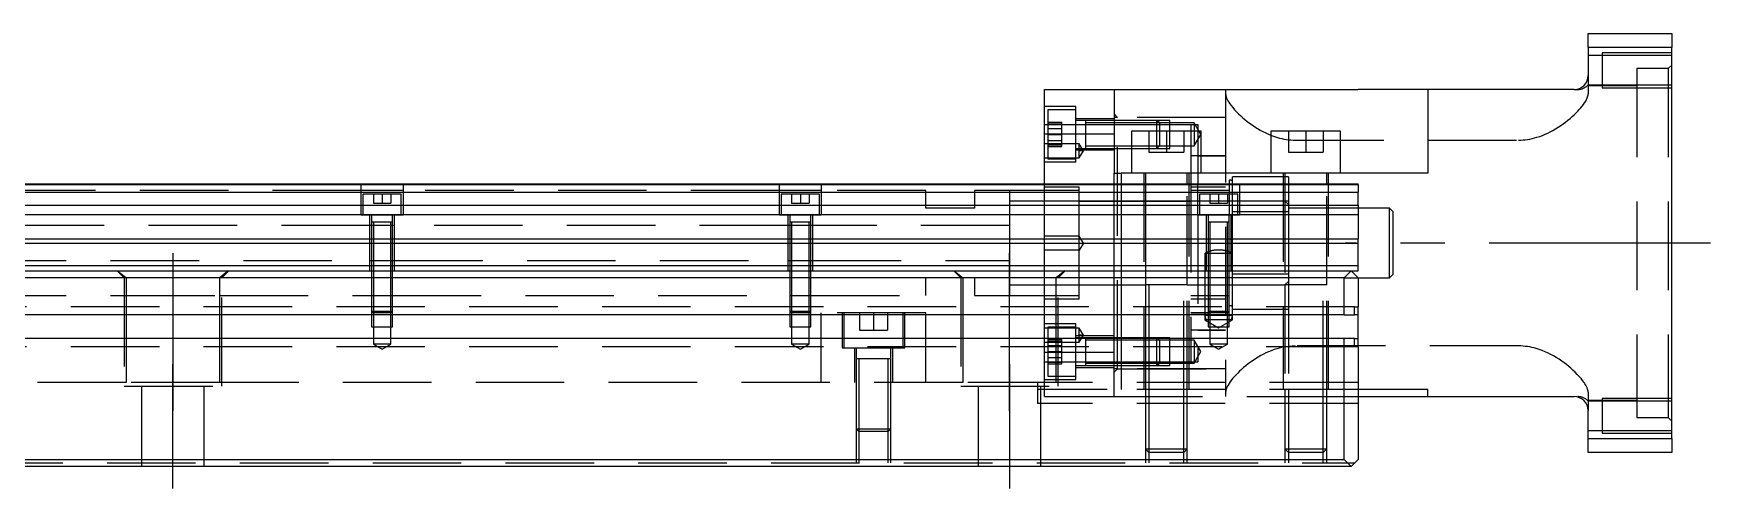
# Model space of a CAD drawing. Extents: x -48 to 827, y -352 to 107.
# Drawn here: x 390 to 630.5, y -314.9 to -249.7 of the extents above; entities that cross this region are included whole.
import ezdxf

# ---------------------------------------------------------------- set-up
doc = ezdxf.new("R2010")
doc.units = 0
doc.linetypes.add('CENTER', pattern=[50.8, 31.75, -6.35, 6.35, -6.35])
doc.linetypes.add('DASHED', pattern=[19.05, 12.7, -6.35])
doc.layers.get('0').update_dxf_attribs({"linetype": 'CONTINUOUS'})
doc.layers.add('CENTER', color=1, linetype='CENTER')

msp = doc.modelspace()

# ---------------------------------------------------------------- linework, layer by layer
at = {"color": 7, "linetype": 'CONTINUOUS'}
for p, q in [((613, -249.72), (625, -249.72)), ((613, -251.72), (613, -249.72)), ((625, -249.72), (625, -251.72)), ((625, -251.72), (613, -251.72)), ((613, -251.72), (613, -255.72)), ((625, -307.72), (625, -251.72)), ((535, -257.72), (545, -257.72)), ((535, -264.07), (535, -257.72)), ((545, -257.72), (580, -257.72)), ((545, -257.72), (545, -269.72)), ((590, -257.72), (580, -257.72)), ((611, -257.72), (590, -257.72)), ((590, -257.72), (590, -269.72)), ((535, -271.22), (535, -264.07)), ((535, -264.07), (545, -264.07)), ((547.5, -263.72), (547.5, -269.72)), ((557.5, -263.72), (547.5, -263.72)), ((557.5, -269.72), (557.5, -263.72)), ((567.5, -263.72), (567.5, -269.72)), ((577.5, -263.72), (567.5, -263.72)), ((577.5, -269.72), (577.5, -263.72)), ((383.5, -271.22), (580, -271.22)), ((383.5, -271.35), (580, -271.35)), ((545, -269.72), (546, -269.72)), ((545, -271.22), (545, -269.72)), ((590, -269.72), (546, -269.72)), ((546, -269.72), (546, -271.22)), ((580, -271.35), (580, -271.22)), ((580, -271.35), (580, -272.43)), ((383.5, -272.43), (580, -272.43)), ((580, -274.3), (580, -272.43)), ((383.5, -274.3), (580, -274.3)), ((383.5, -275.65), (580, -275.65)), ((580, -274.3), (580, -275.65)), ((580, -275.65), (580, -279.13)), ((560, -276.72), (558.5, -276.72)), ((253.5, -279.72), (580, -279.72)), ((383.5, -279.13), (580, -279.13)), ((580, -279.72), (580, -279.13)), ((580, -282.92), (580, -279.72)), ((0, -282.92), (580, -282.92)), ((1, -283.72), (579, -283.72)), ((578, -284.72), (579, -283.72)), ((579, -283.72), (580, -284.72)), ((579, -283.72), (580, -283.72)), ((580, -283.72), (580, -282.92)), ((578, -284.72), (2, -284.72)), ((578, -290.02), (578, -284.72)), ((580, -284.72), (580, -288.87)), ((578, -290.02), (2, -290.02)), ((578, -290.02), (579.5, -290.02)), ((579.5, -290.02), (579.5, -288.87)), ((579.5, -288.87), (580, -288.87)), ((580, -290.02), (579.5, -290.02)), ((580, -290.02), (580, -288.87)), ((580, -293.42), (580, -290.02)), ((578, -293.42), (2, -293.42)), ((540.9, -293.28), (540.9, -293.42)), ((540.9, -293.42), (540.9, -293.63)), ((579.5, -293.42), (578, -293.42)), ((578, -310.72), (578, -293.42)), ((579.5, -293.42), (580, -293.42)), ((579.5, -294.57), (579.5, -293.42)), ((580, -294.57), (580, -293.42)), ((580, -294.57), (579.5, -294.57)), ((580, -294.57), (580, -310.72)), ((540.9, -296.93), (540.9, -297.28)), ((590, -300.72), (580, -300.72)), ((580, -301.72), (590, -301.72)), ((590, -301.72), (590, -300.72)), ((590, -301.72), (611, -301.72)), ((613, -307.72), (613, -303.72)), ((613, -309.72), (613, -307.72)), ((613, -307.72), (625, -307.72)), ((625, -307.72), (625, -309.72)), ((625, -309.72), (613, -309.72)), ((579, -311.72), (1, -311.72)), ((2, -310.72), (578, -310.72)), ((579, -311.72), (578, -310.72)), ((580, -310.72), (579, -311.72))]:
    msp.add_line(p, q, dxfattribs=at)
at = {"color": 3, "linetype": 'DASHED'}
for p, q in [((625, -252.47), (615, -252.47)), ((615, -252.47), (615, -257.47)), ((615, -252.87), (613, -252.87)), ((625, -252.87), (615, -252.87)), ((624.5, -254.72), (620, -254.72)), ((620, -254.72), (620, -304.72)), ((625, -254.22), (624.5, -254.72)), ((624.5, -254.72), (624.5, -304.72)), ((613, -255.72), (613, -257.07)), ((613, -257.07), (615, -257.07)), ((613, -257.07), (613, -258.34)), ((620, -257.22), (613, -257.22)), ((615, -257.07), (625, -257.07)), ((561, -257.72), (561, -258.34)), ((561, -258.34), (561.01, -258.48)), ((561, -258.34), (561, -301.1)), ((561.01, -258.48), (561.04, -258.64)), ((561.04, -258.64), (561.08, -258.8)), ((561.08, -258.8), (561.15, -258.98)), ((561.15, -258.98), (561.23, -259.16)), ((561.23, -259.16), (561.34, -259.36)), ((561.34, -259.36), (561.45, -259.55)), ((561.45, -259.55), (561.59, -259.76)), ((561.59, -259.76), (561.79, -260.04)), ((611, -257.72), (611.52, -257.72)), ((611, -257.72), (611.52, -257.72)), ((611.52, -257.72), (611.52, -257.72)), ((611.52, -257.72), (611.52, -257.72)), ((612.34, -259.86), (612.5, -259.62)), ((612.5, -259.62), (612.65, -259.38)), ((612.65, -259.38), (612.77, -259.15)), ((612.77, -259.15), (612.87, -258.94)), ((612.87, -258.94), (612.93, -258.77)), ((612.93, -258.77), (612.97, -258.62)), ((612.97, -258.62), (612.99, -258.48)), ((612.99, -258.48), (613, -258.34)), ((615, -257.47), (625, -257.47)), ((539.5, -260.16), (535, -260.16)), ((539.5, -260.66), (535.5, -260.66)), ((535.5, -260.66), (535.5, -264.16)), ((539.5, -268.16), (539.5, -260.16)), ((545, -261.91), (539.5, -261.91)), ((540.9, -262.16), (539.5, -262.16)), ((540.9, -262.16), (540.89, -262.16)), ((545, -262.16), (540.9, -262.16)), ((540.9, -262.16), (540.9, -262.16)), ((540.9, -262.16), (540.9, -262.51)), ((540.9, -262.16), (540.9, -266.16)), ((545.5, -261.72), (545, -261.22)), ((545.5, -261.72), (545, -261.72)), ((551.15, -262.16), (545, -262.16)), ((551.15, -262.16), (545, -262.16)), ((545.5, -297.72), (545.5, -261.72)), ((561, -261.72), (545.5, -261.72)), ((551.5, -262.51), (551.15, -262.16)), ((553, -262.16), (551.15, -262.16)), ((551.15, -263.72), (551.15, -262.16)), ((553, -263.72), (553, -262.16)), ((561.79, -260.04), (562.02, -260.32)), ((562.02, -260.32), (562.27, -260.62)), ((562.27, -260.62), (562.55, -260.91)), ((562.55, -260.91), (562.85, -261.22)), ((562.85, -261.22), (563.18, -261.52)), ((563.18, -261.52), (563.47, -261.78)), ((563.47, -261.78), (563.77, -262.04)), ((563.77, -262.04), (564.1, -262.3)), ((609.77, -262.4), (610.1, -262.14)), ((610.1, -262.14), (610.42, -261.88)), ((610.42, -261.88), (610.72, -261.62)), ((610.72, -261.62), (611, -261.36)), ((611, -261.36), (611.26, -261.1)), ((611.26, -261.1), (611.51, -260.85)), ((611.51, -260.85), (611.74, -260.6)), ((611.74, -260.6), (611.96, -260.35)), ((611.96, -260.35), (612.16, -260.1)), ((612.16, -260.1), (612.34, -259.86)), ((535, -262.72), (535.5, -262.72)), ((535, -262.72), (535.5, -262.72)), ((535.5, -262.43), (537.5, -262.43)), ((535.5, -262.66), (537.5, -262.66)), ((535.5, -262.72), (539.5, -262.72)), ((535.5, -262.72), (539.5, -262.72)), ((535.5, -263.3), (537.5, -263.3)), ((535.5, -264.16), (535.5, -267.66)), ((535.5, -264.16), (537.5, -264.16)), ((537.5, -263.3), (537.5, -262.43)), ((537.5, -265.03), (537.5, -263.3)), ((539.5, -262.72), (540.9, -262.72)), ((539.5, -262.72), (540.9, -262.72)), ((540.9, -262.51), (540.9, -264.03)), ((545, -262.51), (540.9, -262.51)), ((540.9, -262.72), (545, -262.72)), ((540.9, -262.72), (545, -262.72)), ((540.9, -264.03), (540.9, -264.3)), ((540.9, -264.16), (540.9, -266.16)), ((540.9, -264.3), (540.9, -265.81)), ((551.5, -262.51), (545, -262.51)), ((545, -262.72), (551.5, -262.72)), ((545, -262.72), (551.5, -262.72)), ((550, -263.72), (550, -266.72)), ((551.15, -264.16), (551.15, -263.72)), ((551.15, -266.16), (551.15, -264.16)), ((553, -262.51), (551.5, -262.51)), ((551.5, -262.51), (551.5, -263.72)), ((551.5, -262.72), (553, -262.72)), ((551.5, -262.72), (553, -262.72)), ((551.5, -263.72), (551.5, -264.16)), ((551.5, -264.16), (551.5, -265.81)), ((552.5, -263.72), (552.5, -266.72)), ((556.5, -262.51), (553, -262.51)), ((553, -262.72), (556, -262.72)), ((553, -262.72), (556, -262.72)), ((553, -266.16), (553, -263.72)), ((555, -263.72), (555, -266.72)), ((556, -262.72), (557, -262.72)), ((556, -262.72), (556, -263.72)), ((556, -263.72), (556, -269.72)), ((557.45, -264.16), (556.5, -262.51)), ((556.5, -262.51), (556.5, -264.16)), ((556.5, -265.81), (557.45, -264.16)), ((556.5, -264.16), (556.5, -265.81)), ((557, -262.72), (557, -271.22)), ((564.1, -262.3), (564.43, -262.55)), ((564.43, -262.55), (564.79, -262.81)), ((564.79, -262.81), (565.17, -263.06)), ((565.17, -263.06), (565.57, -263.31)), ((565.57, -263.31), (565.98, -263.55)), ((565.98, -263.55), (566.36, -263.76)), ((566.36, -263.76), (566.75, -263.95)), ((566.75, -263.95), (567.16, -264.14)), ((567.16, -264.14), (567.58, -264.31)), ((567.58, -264.31), (568.01, -264.47)), ((568.01, -264.47), (568.45, -264.61)), ((570, -263.72), (570, -266.72)), ((572.5, -263.72), (572.5, -266.72)), ((575, -263.72), (575, -266.72)), ((605.32, -264.67), (605.64, -264.58)), ((605.64, -264.58), (606.05, -264.45)), ((606.05, -264.45), (606.45, -264.3)), ((606.45, -264.3), (606.83, -264.14)), ((606.83, -264.14), (607.21, -263.97)), ((607.21, -263.97), (607.58, -263.79)), ((607.58, -263.79), (607.93, -263.6)), ((607.93, -263.6), (608.33, -263.37)), ((608.33, -263.37), (608.71, -263.14)), ((608.71, -263.14), (609.07, -262.9)), ((609.07, -262.9), (609.43, -262.65)), ((609.43, -262.65), (609.77, -262.4)), ((540, -265.52), (535, -265.52)), ((535.5, -265.03), (537.5, -265.03)), ((535.5, -265.66), (537.5, -265.66)), ((535.5, -265.9), (537.5, -265.9)), ((537.5, -265.9), (537.5, -265.03)), ((539.5, -266.16), (540.9, -266.16)), ((545, -266.41), (539.5, -266.41)), ((540.6, -266.52), (540, -265.52)), ((540, -266.52), (540, -265.52)), ((540, -267.52), (540.6, -266.52)), ((540, -267.52), (540, -266.52)), ((540.6, -266.52), (540, -266.52)), ((540.89, -266.16), (545, -266.16)), ((540.9, -265.81), (540.9, -266.16)), ((540.9, -265.81), (545, -265.81)), ((545, -265.81), (547.5, -265.81)), ((545, -266.16), (547.5, -266.16)), ((545, -266.16), (547.5, -266.16)), ((547.5, -265.81), (551.5, -265.81)), ((547.5, -266.16), (551.15, -266.16)), ((547.5, -266.16), (551.15, -266.16)), ((550, -266.72), (552.5, -266.72)), ((551.15, -266.16), (551.5, -265.81)), ((551.15, -266.16), (553, -266.16)), ((551.5, -265.81), (553, -265.81)), ((552.5, -266.72), (555, -266.72)), ((553, -265.81), (556.5, -265.81)), ((568.45, -264.61), (568.75, -264.69)), ((568.75, -264.69), (569.06, -264.76)), ((569.06, -264.76), (569.37, -264.83)), ((569.37, -264.83), (569.68, -264.88)), ((569.68, -264.88), (570.01, -264.92)), ((570, -266.72), (572.5, -266.72)), ((570.01, -264.92), (570.34, -264.96)), ((570.34, -264.96), (570.67, -264.97)), ((570.67, -264.97), (571, -264.98)), ((571, -264.98), (603, -264.98)), ((572.5, -266.72), (575, -266.72)), ((603, -264.98), (603.33, -264.97)), ((603.33, -264.97), (603.66, -264.96)), ((603.66, -264.96), (603.99, -264.92)), ((603.99, -264.92), (604.32, -264.88)), ((604.32, -264.88), (604.66, -264.82)), ((604.66, -264.82), (604.99, -264.75)), ((604.99, -264.75), (605.32, -264.67)), ((535, -267.52), (540, -267.52)), ((539.5, -268.16), (535, -268.16)), ((535.5, -267.66), (539.5, -267.66)), ((557, -267.22), (556, -267.22)), ((557, -267.22), (557.5, -267.22)), ((557.5, -267.22), (557, -267.22)), ((557.5, -267.22), (561, -267.22)), ((561, -267.22), (557.5, -267.22)), ((437, -275.72), (437, -271.22)), ((443, -271.22), (443, -275.72)), ((497, -275.72), (497, -271.22)), ((503, -271.22), (503, -275.72)), ((535, -283.72), (535, -271.22)), ((540, -271.72), (535, -271.72)), ((540, -278.72), (540, -271.72)), ((545, -283.72), (545, -271.22)), ((546, -271.22), (546, -283.72)), ((549.25, -269.72), (549.25, -300.72)), ((549.5, -269.72), (549.5, -271.22)), ((549.5, -271.22), (549.5, -283.72)), ((555.5, -271.22), (555.5, -269.72)), ((555.5, -285.72), (555.5, -271.22)), ((555.75, -300.72), (555.75, -269.72)), ((556, -269.72), (556, -271.22)), ((556, -271.22), (556, -296.72)), ((561, -271.72), (556, -271.72)), ((557, -275.72), (557, -271.22)), ((561.75, -270.72), (561.5, -270.72)), ((561.5, -270.72), (561.5, -271.22)), ((561.5, -271.22), (561.5, -272.72)), ((562, -271.22), (562, -270.22)), ((569.5, -270.22), (562, -270.22)), ((562, -272.72), (562, -271.22)), ((563, -271.22), (563, -275.72)), ((569.25, -269.72), (569.25, -300.72)), ((569.5, -269.72), (569.5, -271.22)), ((570, -270.22), (569.5, -270.22)), ((569.5, -271.22), (569.5, -285.72)), ((570, -270.22), (570, -271.22)), ((570, -271.22), (570, -275.25)), ((575.5, -271.22), (575.5, -269.72)), ((575.5, -285.72), (575.5, -271.22)), ((575.75, -300.72), (575.75, -269.72)), ((437, -272.22), (383.5, -272.22)), ((443, -272.22), (437, -272.22)), ((437.25, -272.72), (437.25, -275.72)), ((442.75, -272.72), (437.25, -272.72)), ((438.75, -272.72), (438.75, -274.02)), ((438.75, -274.02), (440, -274.02)), ((440, -272.72), (440, -274.02)), ((440, -274.02), (441.25, -274.02)), ((441.25, -272.72), (441.25, -274.02)), ((442.75, -275.72), (442.75, -272.72)), ((497, -272.22), (443, -272.22)), ((503, -272.22), (497, -272.22)), ((497.25, -272.72), (497.25, -275.72)), ((502.75, -272.72), (497.25, -272.72)), ((498.75, -272.72), (498.75, -274.02)), ((498.75, -274.02), (500, -274.02)), ((500, -272.72), (500, -274.02)), ((500, -274.02), (501.25, -274.02)), ((501.25, -272.72), (501.25, -274.02)), ((502.75, -275.72), (502.75, -272.72)), ((518, -272.22), (503, -272.22)), ((518, -274.72), (518, -272.22)), ((530, -272.22), (525, -272.22)), ((525, -272.22), (525, -274.72)), ((535, -272.22), (530, -272.22)), ((530, -272.22), (530, -279.72)), ((530, -272.22), (530, -279.72)), ((535, -273.72), (530, -273.72)), ((540, -272.22), (535, -272.22)), ((540, -273.72), (535, -273.72)), ((545, -273.72), (540, -273.72)), ((540, -273.72), (545, -273.72)), ((549.5, -273.72), (545, -273.72)), ((545, -273.72), (549.5, -273.72)), ((555.5, -273.72), (549.5, -273.72)), ((549.5, -273.72), (555.5, -273.72)), ((556, -273.72), (555.5, -273.72)), ((555.5, -273.72), (556, -273.72)), ((557, -272.22), (556, -272.22)), ((557, -273.72), (556, -273.72)), ((561, -272.22), (557, -272.22)), ((557.25, -273.72), (557, -273.72)), ((557.25, -272.72), (557.25, -275.72)), ((562.75, -272.72), (557.25, -272.72)), ((561, -273.72), (557.25, -273.72)), ((558.75, -272.72), (558.75, -274.02)), ((558.75, -274.02), (560, -274.02)), ((560, -272.72), (560, -274.02)), ((560, -274.02), (561.25, -274.02)), ((561.5, -272.22), (561, -272.22)), ((561.5, -273.72), (561, -273.72)), ((561.25, -272.72), (561.25, -274.02)), ((561.5, -272.72), (561.5, -275.72)), ((562, -273.72), (561.5, -273.72)), ((562, -273.72), (561.5, -273.72)), ((562, -275.25), (562, -272.72)), ((562.75, -273.72), (562, -273.72)), ((562.75, -273.72), (562, -273.72)), ((562.75, -275.72), (562.75, -272.72)), ((563, -273.72), (562.75, -273.72)), ((563, -273.72), (562.75, -273.72)), ((569.5, -273.72), (563, -273.72)), ((569.5, -273.72), (563, -273.72)), ((570, -274.22), (569.5, -273.72)), ((570, -273.72), (569.5, -273.72)), ((443, -275.72), (437, -275.72)), ((438.25, -283.72), (438.25, -275.72)), ((438.5, -275.72), (438.5, -276.72)), ((441.5, -276.72), (441.5, -275.72)), ((441.75, -275.72), (441.75, -283.72)), ((503, -275.72), (497, -275.72)), ((498.25, -283.72), (498.25, -275.72)), ((498.5, -275.72), (498.5, -276.72)), ((501.5, -276.72), (501.5, -275.72)), ((501.75, -275.72), (501.75, -283.72)), ((525, -274.72), (518, -274.72)), ((557, -275.72), (557, -296.72)), ((563, -275.72), (557, -275.72)), ((558.25, -283.72), (558.25, -275.72)), ((558.5, -275.72), (558.5, -276.72)), ((561.5, -276.72), (561.5, -275.72)), ((561.75, -275.72), (561.75, -283.72)), ((562, -281.22), (562, -275.25)), ((570, -275.25), (562, -275.25)), ((575.5, -274.72), (570, -274.72)), ((570, -275.25), (570, -284.19)), ((580, -274.72), (575.5, -274.72)), ((584.5, -274.72), (580, -274.72)), ((585, -275.22), (584.5, -274.72)), ((584.5, -284.72), (584.5, -274.72)), ((585, -275.22), (585, -284.22)), ((438.25, -277.22), (383.5, -277.22)), ((438.5, -277.22), (438.25, -277.22)), ((438.5, -276.71), (438.5, -276.72)), ((441.5, -276.72), (438.5, -276.72)), ((438.5, -276.72), (438.5, -283.72)), ((438.5, -276.72), (438.5, -276.72)), ((440, -276.72), (438.5, -276.72)), ((438.75, -277.22), (438.5, -277.22)), ((438.75, -276.72), (438.75, -283.72)), ((441.25, -277.22), (438.75, -277.22)), ((441.5, -276.72), (440, -276.72)), ((441.25, -283.72), (441.25, -276.72)), ((441.5, -277.22), (441.25, -277.22)), ((441.5, -276.72), (441.5, -276.71)), ((441.5, -283.72), (441.5, -276.72)), ((441.5, -276.72), (441.5, -276.72)), ((441.75, -277.22), (441.5, -277.22)), ((498.25, -277.22), (441.75, -277.22)), ((498.5, -277.22), (498.25, -277.22)), ((498.5, -276.71), (498.5, -276.72)), ((500, -276.72), (498.5, -276.72)), ((498.5, -276.72), (498.5, -283.72)), ((498.5, -276.72), (498.5, -276.72)), ((501.5, -276.72), (498.5, -276.72)), ((498.75, -277.22), (498.5, -277.22)), ((498.75, -276.72), (498.75, -283.72)), ((501.25, -277.22), (498.75, -277.22)), ((501.5, -276.72), (500, -276.72)), ((501.25, -283.72), (501.25, -276.72)), ((501.5, -277.22), (501.25, -277.22)), ((501.5, -276.72), (501.5, -276.71)), ((501.5, -283.72), (501.5, -276.72)), ((501.5, -276.72), (501.5, -276.72)), ((501.75, -277.22), (501.5, -277.22)), ((530, -277.22), (501.75, -277.22)), ((540, -278.72), (535, -278.72)), ((540.6, -279.72), (540, -278.72)), ((540, -280.72), (540, -278.72)), ((558.5, -276.71), (558.5, -276.72)), ((558.5, -276.72), (558.5, -276.72)), ((558.5, -276.72), (558.5, -283.72)), ((561.5, -276.72), (558.5, -276.72)), ((558.75, -276.72), (558.75, -283.72)), ((561.5, -276.72), (560, -276.72)), ((561.25, -283.72), (561.25, -276.72)), ((561.5, -276.72), (561.5, -276.71)), ((561.5, -276.72), (561.5, -276.72)), ((561.5, -283.72), (561.5, -276.72)), ((383.5, -279.72), (580, -279.72)), ((530, -279.72), (530, -283.72)), ((530, -279.72), (530, -283.72)), ((540, -280.72), (535, -280.72)), ((540.6, -279.72), (540, -280.72)), ((540, -287.72), (540, -280.72)), ((558, -281.22), (558, -283.72)), ((558.25, -281.22), (558, -281.22)), ((558.5, -281.22), (558.25, -281.22)), ((558.75, -281.22), (558.5, -281.22)), ((561.25, -281.22), (558.75, -281.22)), ((560.06, -280.72), (559.94, -280.72)), ((561.5, -281.22), (561.25, -281.22)), ((561.75, -281.22), (561.5, -281.22)), ((562, -281.22), (561.75, -281.22)), ((562, -283.72), (562, -281.22)), ((382, -282.22), (438.25, -282.22)), ((402, -283.72), (403, -284.72)), ((402.06, -283.72), (403.29, -284.72)), ((417.94, -283.72), (416.71, -284.72)), ((417, -284.72), (418, -283.72)), ((438.25, -282.22), (438.5, -282.22)), ((438.5, -282.22), (438.75, -282.22)), ((438.5, -283.72), (438.5, -289.47)), ((438.5, -283.72), (438.5, -289.47)), ((438.75, -282.22), (441.25, -282.22)), ((438.75, -283.72), (438.75, -289.72)), ((441.25, -282.22), (441.5, -282.22)), ((441.25, -289.72), (441.25, -283.72)), ((441.5, -282.22), (441.75, -282.22)), ((441.5, -289.47), (441.5, -283.72)), ((441.5, -289.47), (441.5, -283.72)), ((441.75, -282.22), (498.25, -282.22)), ((498.25, -282.22), (498.5, -282.22)), ((498.5, -282.22), (498.75, -282.22)), ((498.5, -283.72), (498.5, -289.47)), ((498.5, -283.72), (498.5, -289.47)), ((498.75, -282.22), (501.25, -282.22)), ((498.75, -283.72), (498.75, -289.72)), ((501.25, -282.22), (501.5, -282.22)), ((501.25, -289.72), (501.25, -283.72)), ((501.5, -282.22), (501.75, -282.22)), ((501.5, -289.47), (501.5, -283.72)), ((501.5, -289.47), (501.5, -283.72)), ((501.75, -282.22), (530, -282.22)), ((522, -283.72), (523, -284.72)), ((522.06, -283.72), (523.29, -284.72)), ((530, -283.72), (530, -287.22)), ((530, -283.72), (530, -287.22)), ((535, -290.02), (535, -283.72)), ((537.94, -283.72), (536.71, -284.72)), ((537, -284.72), (538, -283.72)), ((545, -290.02), (545, -283.72)), ((546, -283.72), (546, -290.02)), ((549.5, -283.72), (549.5, -285.72)), ((558, -283.72), (558, -290.02)), ((558.5, -283.72), (558.5, -289.47)), ((558.5, -283.72), (558.5, -289.47)), ((558.75, -283.72), (558.75, -289.72)), ((561.25, -289.72), (561.25, -283.72)), ((561.5, -289.47), (561.5, -283.72)), ((561.5, -289.47), (561.5, -283.72)), ((562, -290.02), (562, -283.72)), ((403, -284.72), (403, -300.22)), ((403.29, -284.72), (403.29, -290.02)), ((416.71, -290.02), (416.71, -284.72)), ((417, -300.22), (417, -284.72)), ((518, -287.22), (518, -284.72)), ((523, -284.72), (523, -300.22)), ((523.29, -284.72), (523.29, -290.02)), ((525, -284.72), (525, -287.22)), ((530, -285.72), (535, -285.72)), ((535, -285.72), (536.71, -285.72)), ((536.71, -290.02), (536.71, -284.72)), ((536.71, -285.72), (540, -285.72)), ((537, -300.22), (537, -284.72)), ((540, -285.72), (545, -285.72)), ((540, -285.72), (545, -285.72)), ((545, -285.72), (549.4, -285.72)), ((545, -285.72), (549.4, -285.72)), ((549.4, -285.72), (549.5, -285.72)), ((549.4, -285.72), (549.5, -285.72)), ((549.5, -285.71), (549.5, -285.72)), ((555.5, -285.72), (549.5, -285.72)), ((549.5, -285.72), (549.5, -290.02)), ((549.5, -285.72), (549.5, -285.72)), ((550, -285.72), (550, -290.02)), ((555, -300.72), (555, -285.72)), ((555.5, -300.72), (555.5, -285.71)), ((555.5, -285.72), (555.6, -285.72)), ((555.5, -285.72), (555.6, -285.72)), ((555.6, -285.72), (556, -285.72)), ((555.6, -285.72), (556, -285.72)), ((556, -285.72), (561.5, -285.72)), ((561.5, -285.72), (569.5, -285.72)), ((570, -284.19), (562, -284.19)), ((569.5, -285.72), (570, -285.22)), ((569.5, -285.71), (569.5, -300.72)), ((575.5, -285.72), (569.5, -285.72)), ((575.5, -285.72), (569.5, -285.72)), ((570, -284.19), (570, -285.72)), ((570, -285.72), (570, -300.72)), ((575, -300.72), (575, -285.72)), ((575.5, -300.72), (575.5, -285.71)), ((578, -284.72), (580, -284.72)), ((580, -284.72), (584.5, -284.72)), ((584.5, -284.72), (585, -284.22)), ((382, -287.22), (403.29, -287.22)), ((403.29, -287.22), (416.71, -287.22)), ((416.71, -287.22), (438.5, -287.22)), ((438.5, -287.22), (438.75, -287.22)), ((438.75, -287.22), (441.25, -287.22)), ((441.25, -287.22), (441.5, -287.22)), ((441.5, -287.22), (498.5, -287.22)), ((498.5, -287.22), (498.75, -287.22)), ((498.75, -287.22), (501.25, -287.22)), ((501.25, -287.22), (501.5, -287.22)), ((501.5, -287.22), (518, -287.22)), ((525, -287.22), (530, -287.22)), ((530, -287.22), (535, -287.22)), ((535, -287.22), (536.71, -287.22)), ((535, -287.72), (540, -287.72)), ((536.71, -287.22), (540, -287.22)), ((556, -287.22), (561.5, -287.22)), ((556, -287.72), (561, -287.72)), ((579.5, -288.87), (0.5, -288.87)), ((403.29, -290.02), (403.29, -293.42)), ((416.71, -293.42), (416.71, -290.02)), ((438.5, -289.47), (438.75, -289.72)), ((438.5, -289.47), (438.5, -290.02)), ((438.5, -289.47), (441.5, -289.47)), ((438.5, -290.02), (438.5, -291.72)), ((438.75, -289.72), (438.75, -291.72)), ((441.25, -289.72), (438.75, -289.72)), ((441.25, -289.72), (441.5, -289.47)), ((441.25, -291.72), (441.25, -289.72)), ((441.5, -290.02), (441.5, -289.47)), ((441.5, -291.72), (441.5, -290.02)), ((498.5, -289.47), (498.75, -289.72)), ((498.5, -289.47), (498.5, -290.02)), ((498.5, -289.47), (501.5, -289.47)), ((498.5, -290.02), (498.5, -291.72)), ((498.75, -289.72), (498.75, -291.72)), ((501.25, -289.72), (498.75, -289.72)), ((501.25, -289.72), (501.5, -289.47)), ((501.25, -291.72), (501.25, -289.72)), ((501.5, -290.02), (501.5, -289.47)), ((501.5, -291.72), (501.5, -290.02)), ((503, -290.02), (503, -289.72)), ((518, -289.72), (503, -289.72)), ((503, -293.42), (503, -290.02)), ((506, -289.72), (506, -294.72)), ((506.25, -289.72), (506.25, -290.02)), ((506.25, -290.02), (506.25, -293.42)), ((508.5, -289.72), (508.5, -292.22)), ((510.5, -289.72), (510.5, -292.22)), ((512.5, -289.72), (512.5, -292.22)), ((514.75, -290.02), (514.75, -289.72)), ((514.75, -293.42), (514.75, -290.02)), ((515, -294.72), (515, -289.72)), ((518, -290.02), (518, -289.72)), ((518, -293.42), (518, -290.02)), ((523.29, -290.02), (523.29, -293.42)), ((535, -293.42), (535, -290.02)), ((536.71, -293.42), (536.71, -290.02)), ((545, -293.42), (545, -290.02)), ((546, -290.02), (546, -293.42)), ((549.5, -290.02), (549.5, -293.42)), ((550, -290.02), (550, -293.42)), ((556, -289.72), (558.75, -289.72)), ((558.75, -289.72), (556, -289.72)), ((558, -290.02), (558, -290.09)), ((558, -290.09), (558, -290.72)), ((558, -290.09), (558.17, -290.72)), ((558.5, -290.09), (558, -290.09)), ((558, -290.72), (560, -291.87)), ((562, -290.72), (558, -290.72)), ((558.5, -289.47), (558.75, -289.72)), ((558.5, -289.47), (558.5, -290.02)), ((558.5, -289.47), (561.5, -289.47)), ((558.5, -290.02), (558.5, -291.72)), ((561.5, -290.09), (558.5, -290.09)), ((558.75, -289.72), (558.75, -291.72)), ((561.25, -289.72), (558.75, -289.72)), ((560, -291.87), (562, -290.72)), ((561.25, -289.72), (561.5, -289.47)), ((561.25, -291.72), (561.25, -289.72)), ((561.75, -288.72), (561.5, -288.72)), ((561.5, -290.02), (561.5, -289.47)), ((561.5, -291.72), (561.5, -290.02)), ((562, -290.09), (561.5, -290.09)), ((561.83, -290.72), (562, -290.09)), ((570, -289.22), (562, -289.22)), ((562, -290.09), (562, -290.02)), ((562, -290.72), (562, -290.09)), ((403.29, -293.42), (403.29, -299.72)), ((416.71, -299.72), (416.71, -293.42)), ((438.5, -291.72), (441.5, -291.72)), ((438.75, -291.72), (438.75, -294.22)), ((441.25, -294.22), (441.25, -291.72)), ((498.5, -291.72), (501.5, -291.72)), ((498.75, -291.72), (498.75, -294.22)), ((501.25, -294.22), (501.25, -291.72)), ((503, -299.72), (503, -293.42)), ((506.25, -293.42), (506.25, -294.72)), ((508.5, -292.22), (510.5, -292.22)), ((510.5, -292.22), (512.5, -292.22)), ((514.75, -294.72), (514.75, -293.42)), ((518, -299.72), (518, -293.42)), ((523.29, -293.42), (523.29, -299.72)), ((539.5, -291.28), (535, -291.28)), ((540, -291.92), (535, -291.92)), ((535, -295.37), (535, -293.42)), ((536.71, -291.78), (535.5, -291.78)), ((535.5, -291.78), (535.5, -293.42)), ((535.5, -293.42), (535.5, -298.78)), ((539.5, -291.78), (536.71, -291.78)), ((536.71, -299.72), (536.71, -293.42)), ((539.5, -295.28), (539.5, -291.28)), ((545, -293.03), (539.5, -293.03)), ((540.9, -293.28), (539.5, -293.28)), ((540.6, -292.92), (540, -291.92)), ((540, -292.92), (540, -291.92)), ((540, -293.92), (540.6, -292.92)), ((540.6, -292.92), (540, -292.92)), ((540, -293.92), (540, -292.92)), ((540.9, -293.28), (540.89, -293.28)), ((540.9, -293.28), (540.9, -293.28)), ((545, -293.28), (540.9, -293.28)), ((540.9, -293.28), (540.9, -297.28)), ((549.5, -293.28), (545, -293.28)), ((549.5, -293.28), (545, -293.28)), ((545, -300.72), (545, -293.42)), ((546, -293.42), (546, -300.72)), ((550, -293.28), (549.5, -293.28)), ((550, -293.28), (549.5, -293.28)), ((549.5, -293.42), (549.5, -300.72)), ((551.15, -293.28), (550, -293.28)), ((551.15, -293.28), (550, -293.28)), ((550, -293.42), (550, -300.72)), ((551.29, -293.42), (551.15, -293.28)), ((553, -293.28), (551.15, -293.28)), ((551.15, -293.42), (551.15, -293.28)), ((551.15, -297.28), (551.15, -293.42)), ((551.5, -293.63), (551.29, -293.42)), ((553, -293.42), (553, -293.28)), ((553, -297.28), (553, -293.42)), ((557, -292.22), (556, -292.22)), ((557, -292.22), (561, -292.22)), ((561, -292.22), (557, -292.22)), ((558.5, -291.72), (561.5, -291.72)), ((558.75, -291.72), (558.75, -294.22)), ((561.25, -294.22), (561.25, -291.72)), ((579.5, -294.57), (0.5, -294.57)), ((438.75, -294.22), (440, -294.94)), ((441.25, -294.22), (438.75, -294.22)), ((440, -294.94), (441.25, -294.22)), ((498.75, -294.22), (500, -294.94)), ((501.25, -294.22), (498.75, -294.22)), ((500, -294.94), (501.25, -294.22)), ((506, -294.72), (515, -294.72)), ((507.75, -294.72), (507.75, -299.72)), ((508, -294.72), (508, -296.32)), ((513, -296.32), (513, -294.72)), ((513.25, -299.72), (513.25, -294.72)), ((535, -293.92), (540, -293.92)), ((535, -301.72), (535, -295.37)), ((535, -295.37), (545, -295.37)), ((535.5, -293.54), (537.5, -293.54)), ((535.5, -293.78), (537.5, -293.78)), ((535.5, -294.41), (537.5, -294.41)), ((535.5, -295.28), (537.5, -295.28)), ((537.5, -293.78), (537.5, -293.54)), ((537.5, -295.28), (537.5, -293.78)), ((537.5, -296.78), (537.5, -295.28)), ((539.5, -299.28), (539.5, -295.28)), ((540.9, -293.63), (540.9, -296.93)), ((545, -293.63), (540.9, -293.63)), ((540.9, -295.28), (540.9, -297.28)), ((551.5, -293.63), (545, -293.63)), ((551.5, -293.63), (545, -293.63)), ((553, -293.63), (551.5, -293.63)), ((551.5, -293.63), (551.5, -296.93)), ((556.5, -293.63), (553, -293.63)), ((557.45, -295.28), (556.5, -293.63)), ((556.5, -293.63), (556.5, -296.93)), ((556.5, -296.93), (557.45, -295.28)), ((558.75, -294.22), (560, -294.94)), ((561.25, -294.22), (558.75, -294.22)), ((560, -294.94), (561.25, -294.22)), ((566.07, -295.84), (565.67, -296.07)), ((566.42, -295.65), (566.07, -295.84)), ((566.79, -295.47), (566.42, -295.65)), ((567.17, -295.3), (566.79, -295.47)), ((567.55, -295.14), (567.17, -295.3)), ((567.95, -294.99), (567.55, -295.14)), ((568.36, -294.86), (567.95, -294.99)), ((568.68, -294.77), (568.36, -294.86)), ((569.01, -294.69), (568.68, -294.77)), ((569.34, -294.62), (569.01, -294.69)), ((569.62, -294.57), (569.34, -294.62)), ((571, -294.46), (569.62, -294.57)), ((603, -294.46), (571, -294.46)), ((603.33, -294.47), (603, -294.46)), ((603.66, -294.48), (603.33, -294.47)), ((603.99, -294.52), (603.66, -294.48)), ((604.32, -294.56), (603.99, -294.52)), ((604.63, -294.61), (604.32, -294.56)), ((604.94, -294.68), (604.63, -294.61)), ((605.25, -294.75), (604.94, -294.68)), ((605.55, -294.83), (605.25, -294.75)), ((605.99, -294.97), (605.55, -294.83)), ((606.42, -295.13), (605.99, -294.97)), ((606.84, -295.3), (606.42, -295.13)), ((607.25, -295.49), (606.84, -295.3)), ((607.64, -295.68), (607.25, -295.49)), ((608.02, -295.89), (607.64, -295.68)), ((508, -296.31), (508, -299.72)), ((513, -296.32), (508, -296.32)), ((513, -296.32), (508, -296.32)), ((508.4, -296.32), (508.4, -299.72)), ((512.6, -299.72), (512.6, -296.32)), ((513, -299.72), (513, -296.31)), ((535, -296.72), (545, -296.72)), ((535, -296.72), (545, -296.72)), ((535.5, -296.14), (537.5, -296.14)), ((535.5, -296.78), (537.5, -296.78)), ((535.5, -297.01), (537.5, -297.01)), ((537.5, -297.01), (537.5, -296.78)), ((539.5, -297.28), (540.9, -297.28)), ((539.5, -297.53), (545, -297.53)), ((540.89, -297.28), (545, -297.28)), ((540.9, -296.93), (545, -296.93)), ((545, -296.72), (556, -296.72)), ((545, -296.72), (556, -296.72)), ((545, -296.93), (551.5, -296.93)), ((545, -296.93), (551.5, -296.93)), ((545, -297.28), (551.15, -297.28)), ((545, -297.28), (551.15, -297.28)), ((545, -298.22), (545.5, -297.72)), ((545.5, -297.72), (545, -297.72)), ((545.5, -297.72), (561, -297.72)), ((561, -297.72), (545.5, -297.72)), ((551.15, -297.28), (551.5, -296.93)), ((551.15, -297.28), (553, -297.28)), ((551.5, -296.93), (553, -296.93)), ((553, -296.93), (556.5, -296.93)), ((556, -296.72), (557, -296.72)), ((563, -298.08), (562.74, -298.34)), ((563.28, -297.82), (563, -298.08)), ((563.58, -297.56), (563.28, -297.82)), ((563.9, -297.3), (563.58, -297.56)), ((564.23, -297.04), (563.9, -297.3)), ((564.57, -296.79), (564.23, -297.04)), ((564.93, -296.54), (564.57, -296.79)), ((565.29, -296.3), (564.93, -296.54)), ((565.67, -296.07), (565.29, -296.3)), ((608.43, -296.13), (608.02, -295.89)), ((608.83, -296.38), (608.43, -296.13)), ((609.21, -296.63), (608.83, -296.38)), ((609.57, -296.89), (609.21, -296.63)), ((609.9, -297.14), (609.57, -296.89)), ((610.23, -297.4), (609.9, -297.14)), ((610.53, -297.66), (610.23, -297.4)), ((610.82, -297.92), (610.53, -297.66)), ((611.15, -298.22), (610.82, -297.92)), ((611.45, -298.53), (611.15, -298.22)), ((403.29, -299.72), (296.71, -299.72)), ((403, -300.22), (417, -300.22)), ((416.71, -299.72), (403.29, -299.72)), ((405.5, -300.22), (405.5, -311.72)), ((414.5, -311.72), (414.5, -300.22)), ((523.29, -299.72), (416.71, -299.72)), ((508, -299.72), (508, -306.32)), ((508, -299.72), (508, -306.32)), ((508.4, -299.72), (508.4, -306.72)), ((512.6, -306.72), (512.6, -299.72)), ((513, -306.32), (513, -299.72)), ((513, -306.32), (513, -299.72)), ((523, -300.22), (537, -300.22)), ((536.71, -299.72), (523.29, -299.72)), ((525.5, -300.22), (525.5, -311.72)), ((534, -299.72), (534, -300.72)), ((534.5, -311.72), (534.5, -300.22)), ((535, -299.28), (539.5, -299.28)), ((535.5, -298.78), (539.5, -298.78)), ((580, -299.72), (536.71, -299.72)), ((561.07, -300.67), (561.03, -300.82)), ((561.13, -300.5), (561.07, -300.67)), ((561.23, -300.29), (561.13, -300.5)), ((561.35, -300.06), (561.23, -300.29)), ((561.5, -299.82), (561.35, -300.06)), ((561.66, -299.58), (561.5, -299.82)), ((561.84, -299.34), (561.66, -299.58)), ((562.04, -299.09), (561.84, -299.34)), ((562.26, -298.84), (562.04, -299.09)), ((562.49, -298.59), (562.26, -298.84)), ((562.74, -298.34), (562.49, -298.59)), ((611.73, -298.82), (611.45, -298.53)), ((611.98, -299.12), (611.73, -298.82)), ((612.21, -299.4), (611.98, -299.12)), ((612.41, -299.68), (612.21, -299.4)), ((612.55, -299.89), (612.41, -299.68)), ((612.66, -300.08), (612.55, -299.89)), ((612.77, -300.28), (612.66, -300.08)), ((612.85, -300.46), (612.77, -300.28)), ((612.92, -300.64), (612.85, -300.46)), ((612.96, -300.8), (612.92, -300.64)), ((534, -300.72), (534, -302.72)), ((544, -300.72), (534, -300.72)), ((539, -302.72), (534, -302.72)), ((535, -301.72), (545, -301.72)), ((580, -302.72), (539, -302.72)), ((580, -300.72), (544, -300.72)), ((545, -301.72), (545, -300.72)), ((545, -301.72), (575, -301.72)), ((549.5, -300.72), (549.5, -309.22)), ((549.5, -300.72), (549.5, -309.22)), ((550, -300.72), (550, -309.72)), ((555, -309.72), (555, -300.72)), ((555.5, -309.22), (555.5, -300.72)), ((555.5, -309.22), (555.5, -300.72)), ((561.01, -300.96), (561, -301.1)), ((561, -301.1), (561, -301.72)), ((561.03, -300.82), (561.01, -300.96)), ((569.5, -300.72), (569.5, -309.22)), ((569.5, -300.72), (569.5, -309.22)), ((570, -300.72), (570, -309.72)), ((575, -309.72), (575, -300.72)), ((575, -301.72), (575.5, -301.72)), ((575.5, -309.22), (575.5, -300.72)), ((575.5, -309.22), (575.5, -300.72)), ((575.5, -301.72), (580, -301.72)), ((611.52, -301.72), (611.52, -301.72)), ((611.52, -301.72), (611.52, -301.72)), ((612.99, -300.96), (612.96, -300.8)), ((613, -301.1), (612.99, -300.96)), ((613, -301.1), (613, -302.37)), ((613, -302.22), (620, -302.22)), ((615, -302.37), (613, -302.37)), ((613, -302.37), (613, -303.72)), ((625, -301.97), (615, -301.97)), ((615, -301.97), (615, -306.97)), ((625, -302.37), (615, -302.37)), ((620, -304.72), (624.5, -304.72)), ((624.5, -304.72), (625, -305.22)), ((508, -306.32), (508.4, -306.72)), ((508, -306.32), (508, -311.22)), ((508, -306.32), (513, -306.32)), ((508.4, -306.72), (508.4, -311.22)), ((512.6, -306.72), (508.4, -306.72)), ((512.6, -306.72), (513, -306.32)), ((512.6, -311.22), (512.6, -306.72)), ((513, -311.22), (513, -306.32)), ((613, -306.57), (615, -306.57)), ((615, -306.57), (625, -306.57)), ((615, -306.97), (625, -306.97)), ((549.5, -309.22), (550, -309.72)), ((549.5, -309.22), (549.5, -311.22)), ((549.5, -309.22), (555.5, -309.22)), ((550, -309.72), (550, -311.22)), ((555, -309.72), (550, -309.72)), ((555, -309.72), (555.5, -309.22)), ((555, -311.22), (555, -309.72)), ((555.5, -311.22), (555.5, -309.22)), ((569.5, -309.22), (570, -309.72)), ((569.5, -309.22), (569.5, -311.22)), ((569.5, -309.22), (575.5, -309.22)), ((570, -309.72), (570, -311.22)), ((575, -309.72), (570, -309.72)), ((575, -309.72), (575.5, -309.22)), ((575, -311.22), (575, -309.72)), ((575.5, -311.22), (575.5, -309.22)), ((0.5, -311.22), (579.5, -311.22))]:
    msp.add_line(p, q, dxfattribs=at)
at = {"color": 7, "linetype": 'CONTINUOUS'}
for centre, start, end in [((611, -255.72), 270, 0), ((611, -303.72), 0, 90)]:
    msp.add_arc(centre, 2, start, end, dxfattribs=at)
at = {"color": 3, "linetype": 'DASHED'}
for centre, radius, start, end in [((611.53, -255.72), 2, 270, 317.4968), ((561.75, -270.47), 0.25, 270, 0), ((559.94, -284.72), 4, 114.9511, 118.9695), ((559.94, -284.72), 4, 111.0599, 114.9511), ((559.94, -284.72), 4, 107.2682, 111.0599), ((559.94, -284.72), 4, 90, 107.2682), ((560.06, -284.72), 4, 72.7318, 90), ((560.06, -284.72), 4, 68.9401, 72.7318), ((560.06, -284.72), 4, 65.0489, 68.9401), ((560.06, -284.72), 4, 61.0305, 65.0489), ((561.75, -288.97), 0.25, 0, 90), ((611.53, -303.72), 2, 42.5032, 90)]:
    msp.add_arc(centre, radius, start, end, dxfattribs=at)
at = {"layer": 'CENTER', "color": 1, "linetype": 'CENTER'}
for p, q in [((410, -281.17), (410, -303.77)), ((530, -303.77), (530, -281.17)), ((630.55, -279.72), (578.17, -279.72)), ((410, -314.87), (410, -297.07)), ((530, -297.07), (530, -314.87))]:
    msp.add_line(p, q, dxfattribs=at)

doc.saveas('drawing.dxf')
